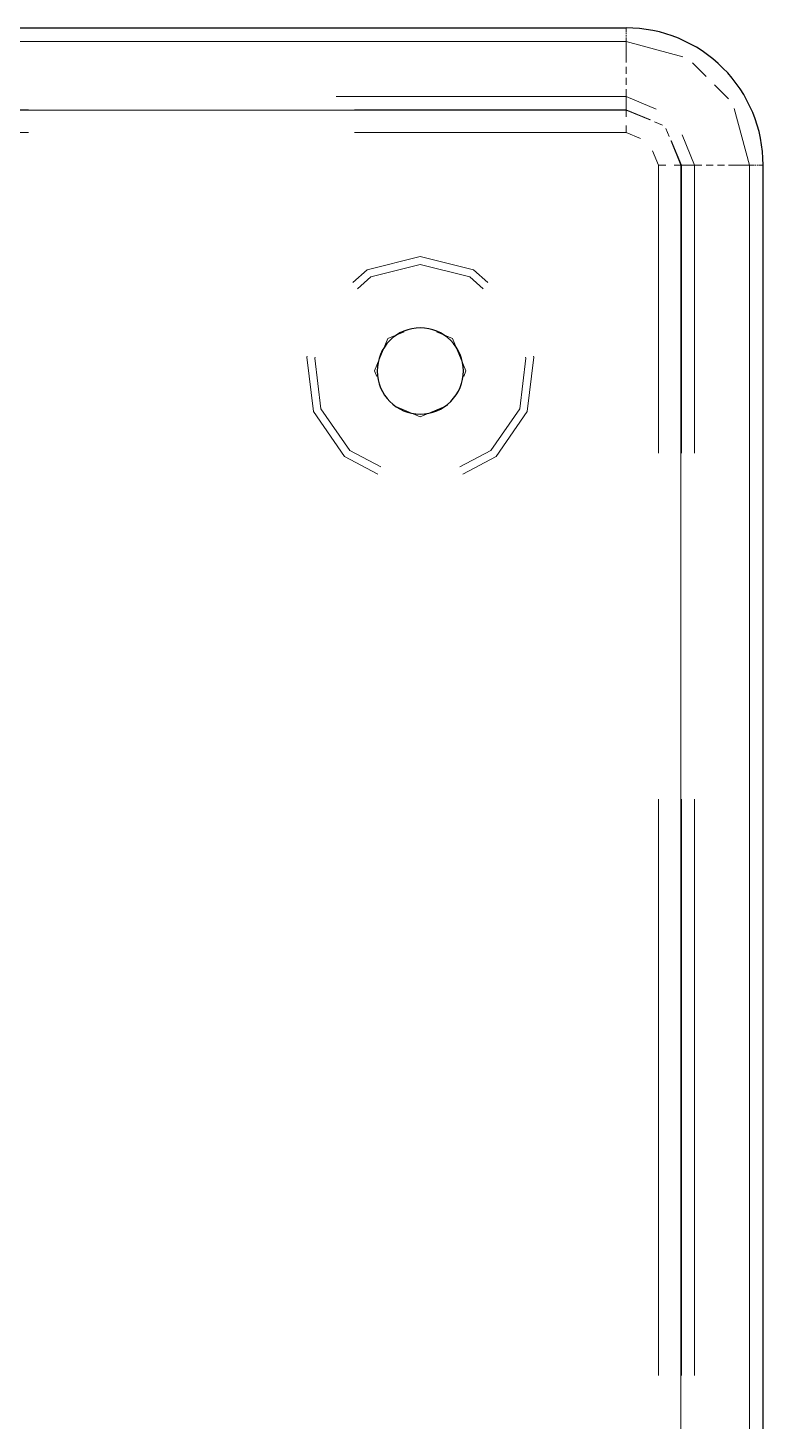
# Model space of a CAD drawing. Header units: millimetres. Extents: x 0 to 1989, y -338 to 950.
# Drawn here: x 1177.6 to 1209.8, y 839.2 to 900.1 of the extents above; entities that cross this region are included whole.
import ezdxf

# ---------------------------------------------------------------- set-up
doc = ezdxf.new("R2010")
doc.units = ezdxf.units.MM
doc.layers.add('DETAIL', color=8, linetype='Continuous')
doc.layers.add('FINE', color=9, linetype='Continuous')

msp = doc.modelspace()

# ---------------------------------------------------------------- linework, layer by layer
at = {"layer": 'DETAIL', "lineweight": 25}
for p, q in [((67.81, 900.082), (1203.81, 900.082)), ((1209.81, 128.082), (1209.81, 894.082))]:
    msp.add_line(p, q, dxfattribs=at)
msp.add_lwpolyline([(1209.81, 894.082, 0.414219), (1203.81, 900.082)], format="xyb", dxfattribs=at)
msp.add_lwpolyline([(1194.81, 886.968, 0.41423), (1192.924, 885.082, 0.414197), (1194.81, 883.195, 0.414214), (1196.697, 885.082, 0.414214)], format="xyb", close=True, dxfattribs=at)
at = {"layer": 'FINE', "lineweight": 9}
for p, q in [((1203.81, 900.082), (1203.81, 899.899)), ((1203.81, 899.862), (1203.81, 899.801)), ((1203.81, 899.765), (1203.81, 899.704)), ((1203.81, 899.667), (1203.81, 899.484)), ((1134.259, 899.484), (1203.81, 899.484)), ((1203.81, 899.484), (1206.291, 898.82)), ((1206.713, 898.559), (1207.319, 897.954)), ((1203.81, 898.077), (1203.81, 898.383)), ((1203.81, 897.588), (1203.81, 897.894)), ((1203.81, 896.486), (1203.81, 897.404)), ((1207.682, 897.59), (1208.287, 896.985)), ((1191.132, 897.082), (1203.81, 897.082)), ((1203.81, 897.082), (1205.136, 896.533)), ((1203.81, 896.901), (1203.81, 897.082)), ((1203.81, 896.504), (1203.81, 896.685)), ((1203.81, 896.486), (1134.259, 896.486)), ((1165.782, 896.504), (1177.666, 896.504)), ((1191.927, 896.504), (1203.81, 896.504)), ((1203.81, 896.504), (1204.881, 896.061)), ((1204.851, 896.055), (1203.81, 896.486)), ((1208.548, 896.563), (1209.213, 894.082)), ((1177.666, 895.505), (1165.782, 895.505)), ((1203.81, 895.505), (1191.927, 895.505)), ((1203.81, 895.817), (1203.81, 895.505)), ((1204.439, 895.245), (1203.81, 895.505)), ((1205.406, 895.825), (1205.059, 895.969)), ((1205.697, 895.331), (1205.554, 895.678)), ((1206.261, 895.408), (1206.81, 894.082)), ((1206.215, 894.082), (1205.784, 895.123)), ((1205.79, 895.153), (1206.233, 894.082)), ((1205.234, 894.082), (1204.973, 894.711)), ((1205.234, 894.082), (1205.546, 894.082)), ((1205.234, 881.483), (1205.234, 894.082)), ((1206.215, 894.082), (1207.133, 894.082)), ((1206.215, 815.919), (1206.215, 894.082)), ((1206.413, 894.082), (1206.233, 894.082)), ((1206.233, 894.082), (1206.233, 881.483)), ((1206.81, 894.082), (1206.63, 894.082)), ((1206.81, 881.483), (1206.81, 894.082)), ((1207.316, 894.082), (1207.622, 894.082)), ((1207.806, 894.082), (1208.112, 894.082)), ((1209.213, 894.082), (1209.396, 894.082)), ((1209.213, 894.082), (1209.213, 815.919)), ((1209.432, 894.082), (1209.494, 894.082)), ((1209.53, 894.082), (1209.591, 894.082)), ((1209.628, 894.082), (1209.81, 894.082)), ((1194.81, 883.082), (1193.632, 883.57)), ((1195.989, 883.57), (1194.81, 883.082)), ((1205.234, 841.167), (1205.234, 866.365)), ((1206.233, 866.365), (1206.233, 841.167)), ((1206.81, 841.167), (1206.81, 866.365))]:
    msp.add_line(p, q, dxfattribs=at)
for points in [[(1203.81, 898.567), (1203.81, 898.57), (1203.81, 899.484)], [(1203.81, 896.504), (1203.81, 896.2), (1203.81, 896.192)], [(1205.921, 894.082), (1205.928, 894.082), (1206.233, 894.082)], [(1208.295, 894.082), (1208.299, 894.082), (1209.213, 894.082)], [(1194.81, 890.082), (1192.487, 889.509), (1191.852, 888.947)], [(1197.768, 888.947), (1197.134, 889.509), (1194.81, 890.082)], [(1194.81, 889.732), (1192.649, 889.199), (1192.059, 888.677)], [(1197.561, 888.677), (1196.971, 889.199), (1194.81, 889.732)], [(1192.908, 884.846), (1192.81, 885.082), (1193.396, 886.496), (1194.103, 886.789)], [(1195.518, 886.789), (1196.224, 886.496), (1196.81, 885.082), (1196.713, 884.846)], [(1189.864, 885.731), (1189.847, 885.684), (1190.135, 883.309), (1191.495, 881.339), (1192.952, 880.575)], [(1190.21, 885.686), (1190.194, 885.642), (1190.462, 883.433), (1191.727, 881.601), (1193.082, 880.89)], [(1196.539, 880.89), (1197.894, 881.601), (1199.158, 883.433), (1199.426, 885.642), (1199.41, 885.686)], [(1196.669, 880.575), (1198.126, 881.339), (1199.485, 883.309), (1199.774, 885.684), (1199.756, 885.731)]]:
    msp.add_lwpolyline(points, dxfattribs=at)

doc.saveas('drawing.dxf')
